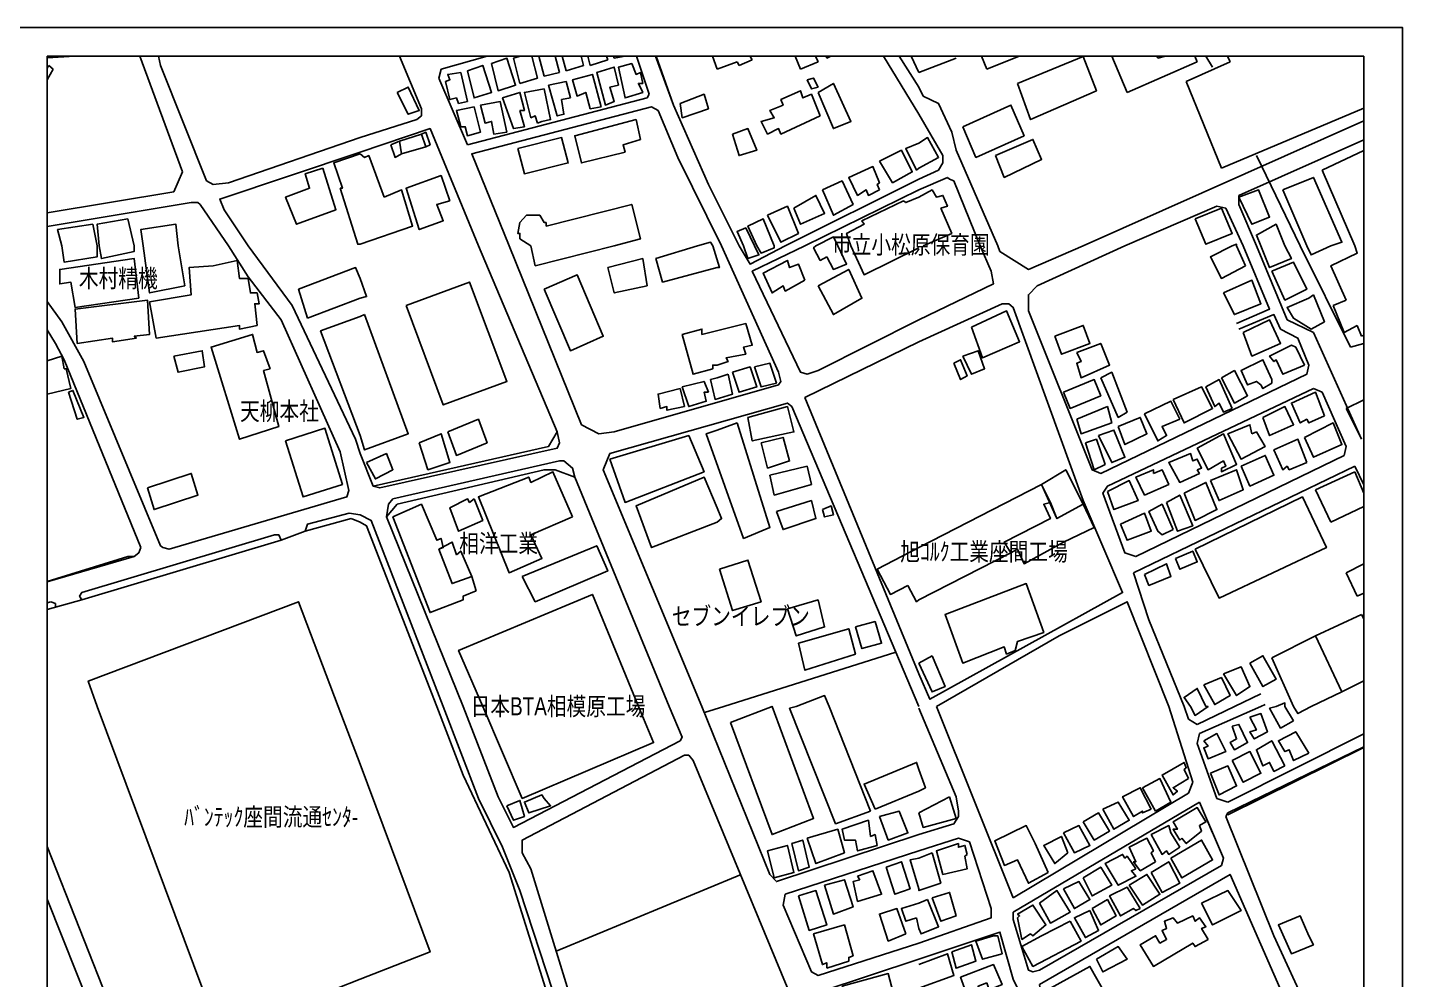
# Model space of a CAD drawing. Header units: millimetres. Extents: x 31 to 811, y 18 to 568.
# Drawn here: x 614.7 to 805, y 156.5 to 288.2 of the extents above; entities that cross this region are included whole.
import ezdxf

# ---------------------------------------------------------------- set-up
doc = ezdxf.new("R2010")
doc.units = ezdxf.units.MM
doc.header["$LTSCALE"] = 0.2
for name, color, linetype in [('G0-MOJI', 7, 'Continuous'), ('G0-YOBI', 7, 'Continuous'), ('MAP', 7, 'Continuous')]:
    doc.layers.add(name, color=color, linetype=linetype)
doc.styles.add('丸ゴチック', font='HGRSMP.TTF')

msp = doc.modelspace()

# ---------------------------------------------------------------- linework, layer by layer
at = {"layer": 'G0-YOBI', "color": 6, "linetype": 'Continuous'}
msp.add_lwpolyline([(419.2, 288.2), (804.96, 288.2), (804.96, 38.42), (419.2, 38.42)], close=True, dxfattribs=at)
at = {"layer": 'MAP', "linetype": 'Continuous'}
for p, q in [((621.28, 284.26), (617.44, 283.99)), ((617.44, 47.33), (617.44, 284.26)), ((617.44, 284.26), (799.59, 284.26)), ((636.17, 268.23), (630.27, 284.26)), ((632.84, 284.26), (633.13, 282.96)), ((669.21, 276.96), (666.19, 284.26)), ((678.31, 284.26), (671.94, 282.46)), ((681.96, 283.96), (682.92, 284.26)), ((682.86, 280.46), (681.96, 283.96)), ((684.49, 284.26), (685.29, 281.21)), ((686.2, 281.46), (685.47, 284.26)), ((687.72, 284.26), (688.32, 281.96)), ((689.23, 282.21), (688.69, 284.26)), ((691.32, 284.26), (691.66, 282.96)), ((692.56, 282.96), (692.25, 284.26)), ((694.99, 283.71), (692.56, 282.96)), ((694.85, 284.26), (694.99, 283.71)), ((695.9, 283.96), (695.81, 284.26)), ((697.12, 284.21), (695.9, 283.96)), ((697.11, 284.26), (697.12, 284.21)), ((700.75, 278.96), (698.98, 284.26)), ((701.6, 284.26), (704.08, 277.47)), ((701.7, 284.26), (704.08, 277.47)), ((710.16, 282.46), (709.48, 284.26)), ((712.89, 283.47), (710.16, 282.46)), ((713.18, 282.96), (712.89, 283.47)), ((715, 283.71), (713.18, 282.96)), ((714.81, 284.26), (714.7, 284.21)), ((714.7, 284.21), (715, 283.71)), ((721.68, 282.46), (720.95, 284.26)), ((724.1, 283.47), (721.68, 282.46)), ((723.75, 284.26), (724.1, 283.47)), ((725.31, 283.96), (725.2, 284.26)), ((725.88, 284.26), (725.31, 283.96)), ((738.05, 276.21), (733.17, 284.26)), ((735.33, 284.26), (738.05, 279.97)), ((738.05, 281.96), (737, 284.26)), ((743.2, 283.96), (738.05, 281.96)), ((747.45, 282.46), (746.69, 284.26)), ((751.94, 284.26), (747.45, 282.46)), ((766.86, 279.22), (764.74, 284.26)), ((776.55, 283.47), (766.86, 279.22)), ((770.96, 284.26), (771.09, 283.96)), ((771.09, 283.96), (772.17, 284.26)), ((775.04, 280.71), (781.11, 283.47)), ((776.23, 284.26), (776.55, 283.47)), ((777.74, 284.26), (778.68, 282.72)), ((781.11, 283.47), (780.76, 284.26)), ((799.59, 47.33), (799.59, 284.26)), ((617.44, 282.59), (617.67, 282.96)), ((618.28, 282.46), (617.44, 280.97)), ((617.67, 282.96), (618.28, 282.46)), ((633.13, 282.96), (639.5, 266.97)), ((671.94, 282.46), (671.64, 281.21)), ((688.32, 281.96), (686.2, 281.46)), ((691.66, 282.96), (689.23, 282.21)), ((671.64, 281.21), (675.58, 271.97)), ((685.29, 281.21), (682.86, 280.46)), ((779.9, 268.72), (775.04, 280.71)), ((675.58, 271.97), (700.45, 278.47)), ((700.45, 278.47), (700.75, 278.96)), ((668.61, 275.47), (669.21, 275.96)), ((669.21, 275.96), (669.21, 276.96)), ((704.08, 277.47), (708.94, 266.48)), ((741.38, 270.47), (738.05, 276.21)), ((799.59, 277.06), (779.9, 268.72)), ((660.73, 272.97), (668.61, 275.47)), ((760.78, 257.98), (799.59, 275.29)), ((642.53, 266.72), (660.73, 272.97)), ((799.59, 272.64), (782.32, 264.97)), ((741.38, 269.47), (741.38, 270.47)), ((784.74, 270.47), (790.81, 257.98)), ((793.84, 268.47), (799.59, 271.2)), ((740.78, 268.47), (741.38, 269.47)), ((798.38, 257.98), (793.84, 268.47)), ((636.17, 268.23), (634.96, 265.47)), ((639.5, 266.97), (640.42, 266.48)), ((640.42, 266.48), (642.53, 266.72)), ((708.94, 266.48), (713.18, 257.98)), ((719.55, 257.98), (738.05, 267.22)), ((738.05, 265.72), (741.99, 267.47)), ((742.3, 267.22), (741.99, 267.47)), ((741.99, 267.47), (741.99, 267.47)), ((742.9, 266.97), (742.3, 267.22)), ((746.53, 257.98), (742.9, 266.97)), ((742.9, 266.97), (746.53, 257.98)), ((617.44, 262.58), (634.96, 265.47)), ((738.05, 265.72), (722.28, 257.98)), ((738.05, 265.47), (738.05, 265.47)), ((782.32, 263.72), (782.32, 264.97)), ((791.72, 257.98), (788.38, 265.72)), ((637.38, 263.98), (617.44, 260.69)), ((638.29, 263.98), (637.38, 263.98)), ((638.59, 263.72), (638.29, 263.98)), ((642.53, 257.98), (638.59, 263.72)), ((784.74, 257.98), (782.32, 263.72)), ((645.26, 253.72), (642.53, 257.98)), ((782.01, 257.98), (783.23, 255.23)), ((788.99, 247.74), (784.74, 257.98)), ((790.81, 257.98), (797.78, 243.98)), ((649.81, 247.74), (645.26, 253.72)), ((617.44, 250.31), (619.49, 247.48)), ((660.73, 250.73), (653.44, 247.98)), ((795.36, 249.73), (797.17, 250.48)), ((796.88, 245.99), (795.36, 249.73)), ((619.49, 247.48), (622.53, 241.98)), ((658, 229.49), (649.81, 247.74)), ((660.73, 248.23), (661.33, 248.49)), ((792.63, 245.99), (788.99, 247.74)), ((618.59, 244.48), (617.44, 246.36)), ((799.3, 231.24), (792.63, 245.99)), ((798.69, 246.98), (796.88, 245.99)), ((799.3, 245.48), (798.69, 246.98)), ((799.59, 245.61), (799.3, 245.48)), ((619.8, 242.24), (618.59, 244.48)), ((797.78, 243.98), (799.6, 244.48)), ((630.4, 216.24), (619.8, 242.24)), ((622.53, 241.98), (633.13, 216.5)), ((797.17, 235.49), (799.59, 236.68)), ((799.3, 231.24), (797.17, 235.49)), ((767.76, 212.75), (798.38, 227.49)), ((792.93, 224.24), (798.38, 226.74)), ((798.38, 227.49), (799.59, 224.9)), ((798.38, 226.74), (799.59, 223.76)), ((795.05, 219.74), (792.93, 224.24)), ((799.59, 221.94), (795.05, 219.74)), ((653.15, 218.5), (659.52, 220.25)), ((660.73, 219.74), (659.52, 220.25)), ((622.22, 209), (649.81, 217.25)), ((649.81, 217.25), (653.15, 218.5)), ((629.5, 215), (617.44, 211.49)), ((617.44, 211.54), (628.59, 215)), ((628.59, 215), (629.5, 215)), ((629.5, 215), (630.11, 215.5)), ((630.11, 215.5), (630.4, 216.24)), ((633.13, 216.5), (633.44, 216.24)), ((797.17, 212.75), (799.59, 213.98)), ((769.88, 206.25), (767.76, 212.75)), ((798.69, 209.5), (797.17, 212.75)), ((799.59, 209.91), (798.69, 209.5)), ((617.44, 207.67), (622.22, 209)), ((617.44, 208.59), (617.97, 208.75)), ((617.97, 208.75), (618.59, 208.5)), ((618.59, 208.5), (618.59, 208)), ((774.74, 194.26), (769.88, 206.25)), ((792.93, 204.01), (799.3, 207)), ((799.3, 207), (799.59, 206.39)), ((711.06, 194.26), (734.87, 201.77)), ((789.9, 194.26), (786.86, 201)), ((785.36, 196.01), (781.71, 194.26)), ((799.59, 197.8), (796.57, 196.26)), ((657.69, 194.26), (660.73, 186.26)), ((708.37, 193.43), (711.06, 194.26)), ((725.62, 194.26), (731.37, 179.77)), ((775.95, 183.76), (772.61, 194.26)), ((774.74, 194.26), (775.37, 192.5)), ((781.71, 194.26), (776.55, 191.76)), ((785.36, 194.26), (776.86, 190.51)), ((785.96, 194.51), (785.36, 194.26)), ((788.69, 194.26), (789.9, 192.26)), ((776.55, 191.76), (775.34, 192.51)), ((776.86, 190.51), (776.57, 189.11)), ((780.8, 181.02), (799.59, 190.45)), ((776.57, 189.11), (779.28, 181.52)), ((780.8, 179.52), (799.59, 188.66)), ((799.59, 188.56), (780.8, 179.27)), ((775.34, 182.27), (775.95, 183.76)), ((738.05, 182.52), (731.99, 180.02)), ((751.09, 167.77), (775.34, 182.27)), ((778.68, 176.76), (776.86, 181.02)), ((779.28, 181.52), (780.8, 181.02)), ((780.5, 179.02), (780.8, 179.52)), ((787.17, 162.53), (780.5, 179.02)), ((617.44, 174.89), (631.92, 138.28)), ((738.05, 173.28), (739.87, 174.02)), ((687.86, 160.37), (713.47, 171)), ((627.07, 143.53), (617.44, 167.57)), ((738.05, 167.03), (739.26, 167.52)), ((738.05, 163.53), (737.74, 165.02)), ((793.84, 148.03), (787.17, 162.53))]:
    msp.add_line(p, q, dxfattribs=at)
at = {"layer": 'MAP'}
for p, q in [((738.05, 267.22), (740.78, 268.47)), ((738.05, 200.26), (739.87, 201.26)), ((740.47, 194.26), (751.09, 167.77)), ((738.05, 179.52), (742.3, 181.77))]:
    msp.add_line(p, q, dxfattribs=at)
at = {"layer": 'MAP', "linetype": 'Continuous'}
for points in [[(678.92, 283.21), (681.04, 283.96), (682.25, 280.22), (679.83, 279.46), (678.92, 283.21)], [(751.7, 280.46), (760.78, 284.21), (762.61, 279.46), (753.51, 275.47), (751.7, 280.46)], [(675.58, 277.96), (674.37, 277.71), (674.07, 278.47), (673.16, 278.22), (672.56, 280.71), (673.16, 280.97), (672.86, 281.72), (674.67, 281.96), (675.58, 277.96)], [(675.58, 282.21), (677.71, 282.96), (678.92, 279.22), (676.5, 278.47), (675.58, 282.21)], [(692.56, 276.96), (691.96, 279.22), (690.75, 278.71), (690.14, 280.97), (692.87, 281.72), (694.08, 277.22), (692.56, 276.96)], [(696.5, 280.22), (695.29, 279.97), (695.9, 277.96), (694.69, 277.47), (693.48, 281.96), (695.9, 282.72), (696.5, 280.22)], [(699.85, 280.46), (699.24, 280.46), (699.85, 279.22), (697.41, 278.47), (696.5, 282.72), (698.33, 283.21), (698.93, 281.72), (699.54, 281.96), (699.85, 280.46)], [(665.88, 279.22), (667.4, 279.97), (668.92, 276.72), (667.4, 276.21), (665.88, 279.22)], [(685.29, 274.97), (684.98, 275.96), (684.38, 275.72), (683.47, 279.22), (686.2, 279.71), (687.1, 275.47), (685.89, 275.21), (685.29, 274.97)], [(689.83, 278.47), (688.62, 278.22), (688.93, 276.21), (688.02, 275.96), (686.81, 280.22), (689.23, 280.71), (689.83, 278.47)], [(722.58, 280.97), (723.49, 281.21), (724.1, 279.97), (723.19, 279.71), (722.58, 280.97)], [(724.1, 279.22), (726.22, 280.46), (728.64, 275.21), (726.22, 274.22), (724.1, 279.22)], [(681.04, 273.72), (679.23, 273.46), (678.92, 275.21), (678.02, 274.97), (677.4, 277.47), (680.13, 277.96), (681.04, 273.72)], [(682.86, 276.72), (683.47, 274.46), (681.96, 274.22), (680.44, 278.47), (682.86, 279.22), (683.47, 276.72), (682.86, 276.72)], [(705, 277.71), (708.33, 278.96), (708.94, 276.96), (705.3, 275.72), (705, 277.71)], [(724.41, 275.96), (718.95, 273.46), (718.64, 274.22), (717.12, 273.46), (716.22, 275.21), (718.04, 275.72), (717.43, 276.72), (719.25, 277.47), (718.95, 278.22), (721.68, 279.46), (721.97, 278.47), (723.19, 278.96), (724.41, 275.96)], [(677.4, 273.72), (675.58, 273.22), (675.29, 274.46), (674.67, 274.46), (674.07, 276.72), (676.5, 277.22), (677.4, 273.72)], [(744.11, 274.46), (750.78, 277.47), (752.6, 273.22), (745.93, 270.22), (744.11, 274.46)], [(699.54, 272.71), (697.12, 271.97), (697.41, 270.97), (691.35, 269.47), (690.44, 273.22), (698.93, 275.47), (699.54, 272.71)], [(712.27, 273.46), (714.39, 274.22), (715.61, 271.22), (713.18, 270.47), (712.27, 273.46)], [(664.98, 271.97), (666.19, 272.47), (666.48, 270.72), (665.58, 270.22), (664.98, 271.97)], [(666.19, 272.47), (669.21, 273.46), (669.83, 271.71), (666.48, 270.72), (666.19, 272.47)], [(669.21, 273.46), (669.83, 273.72), (670.43, 271.97), (669.83, 271.71), (669.21, 273.46)], [(682.56, 271.47), (688.62, 272.97), (689.54, 269.47), (683.47, 267.97), (682.56, 271.47)], [(748.66, 270.47), (753.82, 272.71), (755.03, 269.96), (749.87, 267.47), (748.66, 270.47)], [(732.59, 269.72), (735.62, 271.22), (737.14, 268.23), (734.41, 266.72), (732.59, 269.72)], [(655.57, 268.72), (657.4, 262.98), (651.94, 260.97), (650.42, 264.73), (653.75, 265.97), (653.15, 267.97), (655.57, 268.72)], [(732.59, 265.72), (731.07, 264.97), (730.77, 265.72), (729.56, 264.97), (728.35, 267.47), (731.68, 268.97), (732.59, 266.72), (732.29, 266.48), (732.59, 265.72)], [(673.16, 264.22), (671.34, 263.72), (672.25, 261.47), (668.92, 260.23), (667.1, 265.97), (671.94, 267.72), (673.16, 264.22)], [(724.7, 265.72), (727.43, 266.97), (728.95, 263.72), (726.22, 262.23), (724.7, 265.72)], [(720.76, 263.22), (723.8, 264.97), (725.01, 262.47), (721.68, 260.97), (720.76, 263.22)], [(782.32, 264.73), (785.05, 265.72), (786.57, 261.98), (784.13, 260.97), (782.32, 264.73)], [(717.12, 262.23), (719.85, 263.47), (721.37, 259.72), (718.95, 258.48), (717.12, 262.23)], [(776.26, 261.72), (779.9, 263.22), (781.4, 259.72), (777.77, 258.22), (776.26, 261.72)], [(630.11, 250.73), (621.31, 249.48), (620.7, 252.97), (619.19, 252.73), (619.19, 254.72), (629.5, 256.23), (630.11, 250.73)], [(646.48, 246.98), (644.05, 246.48), (644.05, 246.98), (632.53, 245.23), (631.61, 250.23), (637.38, 251.22), (637.07, 254.98), (640.42, 255.23), (643.75, 255.98), (644.05, 253.48), (645.26, 253.48), (645.57, 251.48), (646.48, 251.48), (646.78, 249.98), (646.17, 249.98), (646.48, 246.98)], [(694.99, 254.98), (699.85, 256.23), (700.45, 252.48), (695.9, 251.48), (694.99, 254.98)], [(722.28, 253.23), (719.55, 251.73), (719.25, 252.48), (717.73, 251.48), (716.52, 254.23), (719.85, 255.98), (720.16, 254.98), (721.37, 255.47), (722.28, 253.23)], [(786.86, 254.48), (789.9, 255.73), (791.72, 251.98), (788.69, 250.48), (786.86, 254.48)], [(686.2, 251.98), (690.75, 253.98), (694.39, 245.48), (689.83, 243.48), (686.2, 251.98)], [(724.1, 252.48), (728.35, 254.72), (730.16, 250.73), (726.22, 248.49), (724.1, 252.48)], [(780.19, 251.48), (784.13, 253.23), (785.36, 249.98), (781.71, 248.49), (780.19, 251.48)], [(667.1, 249.73), (675.89, 252.97), (681.04, 239.23), (672.25, 235.99), (667.1, 249.73)], [(792.63, 251.22), (794.15, 247.48), (792.32, 246.48), (789.9, 247.98), (788.99, 249.48), (792.02, 250.73), (792.63, 251.22)], [(629.8, 245.23), (626.46, 244.73), (626.46, 245.23), (621.61, 244.48), (621.31, 249.23), (631.32, 250.48), (631.61, 245.73), (629.5, 245.48), (629.8, 245.23)], [(745.32, 246.74), (750.18, 248.98), (751.99, 244.73), (746.84, 242.49), (745.32, 246.74)], [(782.92, 245.99), (786.57, 247.74), (788.08, 244.48), (784.13, 242.73), (782.92, 245.99)], [(648.3, 240.98), (647.38, 240.74), (649.51, 232.99), (644.05, 231.24), (640.11, 243.98), (645.87, 245.73), (646.48, 243.24), (647.38, 243.48), (648.3, 240.98)], [(710.16, 241.49), (709.54, 241.49), (709.54, 240.98), (706.81, 240.23), (705.3, 245.73), (708.03, 246.48), (708.03, 245.73), (714.1, 247.23), (715, 244.24), (713.79, 243.98), (714.1, 242.98), (711.37, 242.49), (711.66, 241.98), (710.16, 241.49)], [(756.84, 245.48), (760.78, 246.98), (761.7, 244.48), (757.76, 242.98), (756.84, 245.48)], [(759.88, 243.24), (763.22, 244.48), (764.43, 241.49), (760.49, 239.74), (759.88, 241.74), (760.49, 241.98), (759.88, 243.24)], [(791.42, 241.49), (788.38, 240.23), (787.47, 242.24), (787.17, 241.98), (786.57, 242.73), (789.59, 244.24), (790.2, 243.98), (791.42, 241.49)], [(634.96, 242.73), (638.9, 243.48), (639.2, 241.23), (635.56, 240.49), (634.96, 242.73)], [(715.31, 241.23), (717.43, 241.74), (718.34, 238.99), (716.22, 238.48), (715.31, 241.23)], [(742.9, 241.74), (743.81, 242.24), (744.72, 239.99), (743.81, 239.48), (742.9, 241.74)], [(744.11, 242.73), (746.24, 243.48), (747.14, 240.98), (745.32, 240.23), (744.11, 242.73)], [(785.36, 238.74), (784.74, 239.23), (783.53, 238.74), (782.63, 240.74), (785.65, 242.24), (786.86, 239.48), (786.86, 238.99), (785.65, 238.24), (785.36, 238.74)], [(711.66, 240.23), (712.27, 237.48), (709.85, 236.73), (709.24, 239.48), (710.16, 239.74), (711.66, 240.23)], [(712.27, 240.49), (714.7, 241.23), (715.61, 238.48), (713.18, 237.73), (712.27, 240.49)], [(763.22, 239.74), (764.73, 240.49), (766.86, 234.98), (765.64, 234.24), (763.22, 239.74)], [(779.9, 239.74), (781.71, 240.74), (783.53, 237.24), (781.71, 236.24), (779.9, 239.74)], [(620.4, 237.73), (621.01, 237.99), (622.53, 234.24), (621.61, 233.99), (620.4, 237.73)], [(705.6, 235.74), (703.18, 235.24), (703.18, 235.74), (702.27, 235.49), (701.97, 237.48), (705, 238.24), (705.6, 235.74)], [(708.94, 237.73), (708.33, 237.73), (708.64, 236.49), (706.21, 235.74), (705.3, 238.48), (708.33, 239.23), (708.94, 237.73)], [(758.06, 237.73), (762.3, 239.48), (763.22, 237.24), (758.97, 235.49), (758.06, 237.73)], [(792.63, 238.24), (764.13, 224.74), (763.51, 223.75), (766.55, 215.5), (768.07, 215), (796.88, 228.99), (797.17, 230.24), (793.84, 237.73), (792.63, 238.24)], [(773.22, 236.73), (777.16, 238.48), (778.68, 235.49), (774.74, 233.49), (773.22, 236.73)], [(781.4, 235.49), (780.19, 234.98), (779.59, 236.24), (778.98, 235.74), (777.77, 238.48), (779.59, 239.48), (781.4, 235.49)], [(774.13, 233.99), (771.7, 232.99), (772.32, 231.74), (771.09, 230.99), (769.28, 234.74), (772.92, 236.49), (774.13, 233.99)], [(794.15, 234.49), (792.02, 233.49), (791.72, 233.99), (790.81, 233.49), (789.59, 236.24), (792.93, 237.73), (794.15, 234.49)], [(672.86, 232.24), (677.1, 233.99), (678.31, 230.74), (674.07, 228.99), (672.86, 232.24)], [(714.39, 234.24), (719.85, 235.74), (720.76, 232.24), (715, 230.99), (714.39, 234.24)], [(759.88, 233.99), (764.13, 235.74), (764.73, 233.49), (760.49, 231.99), (759.88, 233.99)], [(765.64, 232.99), (768.67, 234.24), (769.59, 231.99), (766.55, 230.49), (765.64, 232.99)], [(785.65, 234.24), (788.69, 235.74), (789.9, 233.23), (786.57, 231.74), (785.65, 234.24)], [(650.42, 230.99), (655.88, 232.74), (658.3, 224.99), (652.84, 223.24), (650.42, 230.99)], [(712.89, 233.49), (717.43, 219), (713.79, 217.5), (708.64, 231.99), (710.16, 232.49), (712.89, 233.49)], [(762.91, 231.74), (765.03, 232.49), (766.55, 228.74), (764.73, 228), (762.91, 231.74)], [(784.13, 231.99), (784.74, 232.24), (785.96, 230.24), (782.63, 228.49), (780.8, 231.99), (783.84, 233.23), (784.13, 231.99)], [(791.42, 231.48), (795.36, 233.49), (796.57, 230.49), (792.63, 228.74), (791.42, 231.48)], [(668.92, 230.74), (671.94, 231.99), (673.16, 228), (670.13, 227), (668.92, 230.74)], [(695.29, 228.49), (706.21, 231.74), (708.33, 226.74), (697.41, 222.49), (695.29, 228.49)], [(716.22, 230.74), (719.25, 231.48), (720.16, 228.24), (717.12, 227.24), (716.22, 230.74)], [(761.09, 230.74), (762.61, 231.24), (763.82, 227.74), (762.3, 227), (761.09, 230.74)], [(779.9, 227.24), (780.5, 227.49), (780.19, 228.24), (778.07, 227), (776.55, 229.99), (780.19, 231.99), (782.01, 227.74), (779.9, 226.74), (779.9, 227.24)], [(791.72, 228), (789.29, 227), (788.99, 227.49), (788.38, 227), (787.17, 229.75), (790.5, 231.24), (791.72, 228)], [(661.64, 228), (664.37, 229.24), (665.27, 227), (662.85, 225.74), (661.64, 228)], [(776.55, 227), (776.86, 226.49), (774.13, 225.25), (772.61, 228), (775.65, 229.24), (775.95, 228.24), (776.55, 228.49), (777.16, 227.24), (776.55, 227)], [(782.63, 227.49), (785.96, 228.99), (787.17, 226.25), (783.84, 224.74), (782.63, 227.49)], [(631.32, 224.5), (637.38, 226.49), (638.29, 223.5), (632.23, 221.49), (631.32, 224.5)], [(690.14, 220.49), (684.38, 217.99), (685.89, 214.75), (681.35, 212.75), (677.1, 223.24), (684.08, 225.99), (684.38, 225.25), (687.41, 226.74), (690.14, 220.49)], [(717.43, 226.25), (722.58, 227.49), (723.19, 224.99), (718.04, 223.5), (717.43, 226.25)], [(755.03, 224.99), (758.36, 227), (760.78, 222.24), (757.15, 220.25), (755.03, 224.99)], [(770.49, 226.49), (771.7, 227), (772.61, 224.99), (769.28, 223.5), (768.07, 225.99), (770.49, 227), (770.49, 226.49)], [(778.38, 225.5), (782.01, 227), (782.92, 224.24), (779.59, 222.75), (778.38, 225.5)], [(710.16, 221.75), (710.76, 220.25), (710.16, 219.74), (701.06, 216.24), (698.93, 222), (708.33, 225.99), (710.16, 221.75)], [(764.13, 223.99), (767.16, 225.5), (768.37, 222.75), (765.03, 221.49), (764.13, 223.99)], [(774.74, 223.75), (777.77, 225.25), (779.28, 221.49), (776.26, 220), (774.74, 223.75)], [(676.5, 222.99), (677.71, 220), (674.37, 218.5), (673.16, 221.75), (675.58, 222.99), (675.89, 222.49), (676.5, 222.99)], [(718.34, 221.24), (723.19, 222.75), (723.8, 220.25), (719.25, 218.74), (718.34, 221.24)], [(772.32, 222.49), (774.13, 223.5), (775.95, 219.25), (773.82, 218.5), (772.32, 222.49)], [(776.26, 216), (791.11, 223.24), (794.44, 216.24), (779.59, 209.25), (776.26, 216)], [(676.79, 210.25), (674.98, 209.5), (674.98, 209), (670.43, 207.25), (665.27, 220.49), (669.21, 222.24), (671.34, 217.25), (671.94, 217.5), (672.25, 216.24), (671.64, 216), (673.46, 211.25), (676.19, 212.25), (676.79, 210.25)], [(724.7, 221.49), (725.91, 222), (726.22, 220.75), (725.01, 220.49), (724.7, 221.49)], [(758.06, 216.99), (752.6, 214), (751.7, 216), (750.78, 215.5), (749.87, 216.99), (756.24, 220.25), (755.33, 222.24), (756.24, 222.49), (757.15, 220.25), (760.78, 222.24), (762.3, 219), (758.06, 216.99)], [(765.94, 219.5), (769.28, 221), (770.19, 218.5), (766.86, 217.25), (765.94, 219.5)], [(773.22, 218.74), (771.7, 217.99), (771.09, 218.5), (769.88, 221.24), (771.7, 222.24), (773.22, 218.74)], [(674.07, 215.24), (674.67, 215.75), (676.19, 212.25), (673.46, 211.25), (671.64, 216), (673.46, 216.99), (674.07, 215.24)], [(683.17, 212.25), (693.48, 216.5), (694.99, 213), (684.98, 208.75), (683.17, 212.25)], [(773.53, 214.75), (775.95, 215.75), (776.55, 214.25), (774.13, 213.25), (773.53, 214.75)], [(710.45, 213.25), (714.39, 214.5), (716.22, 208.75), (712.27, 207.51), (710.45, 213.25)], [(769.28, 212.5), (772.32, 214), (772.92, 212.25), (769.88, 211), (769.28, 212.5)], [(751.39, 202.01), (750.18, 201.51), (749.87, 202.5), (744.11, 200.26), (741.68, 207), (752.91, 211.25), (755.33, 204.5), (751.7, 203.26), (751.39, 202.01)], [(719.85, 207.75), (724.1, 209), (725.01, 205.25), (721.07, 204.01), (719.85, 207.75)], [(729.26, 205.25), (731.99, 206), (732.89, 203.01), (730.16, 202.26), (729.26, 205.25)], [(721.37, 203.01), (728.35, 205), (729.26, 201.51), (722.28, 199.26), (721.37, 203.01)], [(780.19, 198.76), (782.63, 199.76), (783.84, 197.01), (782.01, 195.76), (780.19, 198.76)], [(783.84, 200.26), (785.65, 201.26), (787.47, 198.01), (785.65, 197.01), (783.84, 200.26)], [(777.47, 197.26), (779.9, 198.25), (781.11, 195.76), (778.98, 194.51), (777.47, 197.26)], [(711.97, 192.02), (717.73, 194.26), (723.49, 178.77), (717.73, 176.52), (711.97, 192.02)], [(783.84, 192.76), (785.36, 193.26), (786.26, 190.76), (784.44, 189.76), (783.84, 190.76), (784.74, 191.01), (783.84, 192.76)], [(777.47, 189.52), (779.28, 190.51), (780.5, 188.01), (778.07, 187.02), (777.47, 188.52), (778.07, 188.76), (777.47, 189.52)], [(781.4, 191.51), (782.32, 191.76), (783.53, 189.26), (781.71, 188.26), (781.11, 189.26), (782.01, 189.76), (781.4, 191.51)], [(792.02, 187.77), (789.9, 186.77), (789.29, 188.26), (788.69, 188.01), (787.78, 189.52), (790.2, 190.76), (792.02, 187.77)], [(788.69, 186.02), (787.17, 185.27), (786.57, 186.51), (785.65, 186.02), (784.74, 188.26), (786.86, 189.52), (788.69, 186.02)], [(710.16, 138.28), (703.79, 134.54), (700.14, 132.54), (699.24, 132.54), (696.5, 137.54), (691.04, 150.04), (684.38, 171.77), (683.17, 174.02), (683.17, 175.77), (705.6, 187.51), (706.21, 187.51), (706.81, 186.77), (723.19, 147.29), (722.89, 146.03), (710.16, 138.28)], [(775.34, 184.27), (773.22, 183.01), (773.82, 182.52), (773.22, 182.01), (771.7, 184.76), (774.74, 186.51), (775.04, 185.77), (774.74, 185.51), (775.34, 184.27)], [(781.4, 186.77), (783.84, 188.01), (785.36, 185.02), (782.92, 183.76), (781.4, 186.77)], [(778.38, 185.02), (780.8, 186.02), (782.01, 183.27), (779.59, 182.01), (778.38, 185.02)], [(770.19, 180.02), (768.97, 179.52), (768.97, 179.77), (767.76, 179.02), (766.24, 181.77), (768.67, 183.01), (770.19, 180.02)], [(768.97, 183.01), (771.4, 184.27), (772.92, 181.02), (770.8, 179.77), (768.97, 183.01)], [(681.04, 180.52), (682.86, 181.26), (683.47, 179.02), (681.96, 178.51), (681.04, 180.52)], [(686.2, 181.52), (687.1, 180.52), (684.08, 179.52), (683.47, 181.02), (685.89, 182.01), (686.2, 181.52)], [(776.86, 181.02), (751.09, 165.77), (751.09, 164.78), (753.21, 157.78), (753.82, 157.53), (754.72, 157.78), (779.9, 172.27), (780.19, 173.28), (776.86, 181.02)], [(763.51, 180.02), (765.64, 181.02), (767.16, 178.51), (765.03, 177.27), (763.51, 180.02)], [(732.59, 179.02), (735.32, 179.77), (736.53, 176.76), (733.8, 175.77), (732.59, 179.02)], [(760.78, 178.27), (762.91, 179.52), (764.43, 177.02), (762.3, 175.77), (760.78, 178.27)], [(774.43, 176.02), (774.13, 175.77), (773.22, 177.27), (773.82, 177.27), (773.22, 178.27), (776.55, 180.26), (777.77, 178.27), (776.86, 177.77), (777.16, 177.02), (775.04, 175.27), (774.43, 176.02)], [(722.58, 176.02), (726.83, 177.27), (727.74, 174.02), (723.8, 172.52), (722.58, 176.02)], [(732.29, 175.03), (729.56, 174.27), (729.26, 175.77), (727.74, 175.77), (727.43, 177.27), (731.07, 178.51), (731.37, 176.27), (731.99, 176.52), (732.29, 175.03)], [(755.94, 171.27), (753.21, 169.78), (751.7, 173.02), (749.88, 172.27), (748.54, 175.66), (752.91, 177.77), (754.12, 175.27), (755.94, 171.27)], [(758.06, 176.76), (760.18, 177.77), (761.7, 175.03), (759.57, 174.02), (758.06, 176.76)], [(774.13, 174.77), (772.61, 173.77), (772.32, 174.27), (771.7, 173.77), (770.19, 176.52), (772.61, 177.77), (772.92, 176.76), (774.13, 174.77)], [(717.12, 174.27), (719.85, 175.03), (720.76, 171.27), (718.04, 170.53), (717.12, 174.27)], [(720.46, 175.27), (721.97, 175.77), (722.89, 172.02), (721.37, 171.53), (720.46, 175.27)], [(744.72, 173.77), (744.41, 173.52), (744.72, 171.77), (741.38, 171.02), (740.47, 174.27), (743.51, 175.27), (743.51, 174.77), (744.41, 175.03), (744.72, 173.77)], [(758.67, 174.02), (756.84, 172.52), (755.33, 175.03), (757.76, 176.27), (758.67, 174.02)], [(770.8, 172.77), (768.67, 171.53), (767.76, 172.77), (768.07, 172.77), (767.16, 174.77), (769.59, 176.02), (770.49, 174.27), (770.19, 174.02), (770.8, 172.77)], [(772.92, 173.28), (777.16, 175.77), (778.68, 173.02), (774.43, 170.53), (772.92, 173.28)], [(768.07, 171.77), (767.46, 171.53), (768.07, 170.77), (765.64, 169.52), (763.82, 172.52), (766.24, 173.77), (766.55, 173.28), (766.86, 173.52), (768.07, 171.77)], [(729.56, 170.77), (731.68, 171.53), (732.89, 168.27), (729.56, 167.28), (728.95, 170.02), (729.86, 170.27), (729.56, 170.77)], [(733.5, 172.02), (735.62, 172.77), (736.83, 169.03), (734.72, 168.27), (733.5, 172.02)], [(760.78, 170.53), (763.22, 172.02), (764.73, 169.52), (762.01, 168.03), (760.78, 170.53)], [(770.19, 171.27), (772.61, 172.77), (774.13, 169.78), (771.7, 168.52), (770.19, 171.27)], [(725.01, 169.52), (727.74, 170.27), (728.95, 166.52), (726.22, 165.53), (725.01, 169.52)], [(758.06, 169.03), (760.18, 170.02), (761.7, 167.52), (759.57, 166.28), (758.06, 169.03)], [(767.16, 169.52), (769.59, 171.02), (771.4, 168.27), (768.97, 166.77), (767.16, 169.52)], [(721.37, 168.03), (723.8, 168.78), (725.31, 164.02), (722.89, 163.27), (721.37, 168.03)], [(739.87, 167.77), (742.3, 168.52), (743.2, 165.28), (741.08, 164.53), (739.87, 167.77)], [(754.72, 167.03), (757.15, 168.78), (758.97, 165.77), (756.24, 164.28), (754.72, 167.03)], [(762.01, 166.28), (764.13, 167.52), (765.34, 165.28), (763.22, 164.02), (762.01, 166.28)], [(768.67, 166.28), (768.07, 166.02), (767.76, 166.28), (765.94, 165.28), (764.43, 168.03), (766.86, 169.27), (768.67, 166.28)], [(777.16, 167.03), (780.8, 168.78), (782.63, 166.02), (778.68, 164.02), (777.16, 167.03)], [(736.22, 162.78), (733.8, 161.78), (732.59, 165.53), (735.01, 166.28), (736.22, 162.78)], [(753.51, 162.78), (752.3, 162.03), (751.7, 165.02), (751.99, 165.28), (751.7, 165.53), (753.82, 166.77), (755.63, 164.02), (753.82, 162.53), (753.51, 162.78)], [(761.7, 166.02), (762.91, 163.27), (761.09, 162.27), (759.57, 165.02), (761.7, 166.02)], [(725.31, 158.03), (725.31, 158.78), (724.7, 158.53), (723.49, 162.78), (727.74, 164.02), (728.95, 159.77), (728.35, 159.53), (728.35, 159.03), (725.31, 158.03)], [(758.97, 164.53), (760.49, 161.78), (753.82, 158.28), (752.3, 161.03), (755.03, 162.53), (758.97, 164.53)], [(778.07, 162.03), (776.26, 161.03), (775.95, 161.52), (770.49, 158.28), (768.67, 161.28), (770.8, 162.53), (771.4, 161.52), (772.32, 162.03), (771.7, 163.27), (772.32, 163.53), (772.01, 164.53), (773.22, 165.02), (773.82, 164.28), (775.95, 165.28), (776.26, 164.53), (776.86, 165.02), (777.77, 163.78), (777.16, 163.53), (778.07, 162.03)], [(792.02, 162.53), (792.63, 161.28), (789.59, 160.03), (787.78, 164.02), (790.81, 165.28), (792.02, 162.53)], [(748.36, 162.53), (748.97, 162.53), (749.57, 160.03), (746.84, 159.28), (745.93, 161.78), (748.36, 162.53)], [(742.6, 160.28), (745.32, 161.28), (745.93, 159.03), (743.2, 158.03), (742.6, 160.28)], [(762.61, 159.28), (765.64, 161.03), (766.86, 159.28), (763.51, 157.53), (762.61, 159.28)], [(747.45, 156.03), (746.24, 155.53), (746.53, 154.78), (744.72, 154.28), (743.81, 156.78), (748.36, 158.53), (749.57, 155.78), (747.76, 155.03), (747.45, 156.03)], [(756.24, 155.29), (761.7, 158.28), (763.82, 154.53), (758.36, 151.53), (756.24, 155.29)], [(727.43, 155.53), (733.8, 157.28), (734.72, 153.78), (728.64, 151.79), (727.43, 155.53)]]:
    msp.add_lwpolyline(points, close=True, dxfattribs=at)
for points in [[(738.05, 279.97), (738.66, 278.71), (740.78, 277.71), (742.6, 273.72), (743.2, 271.22), (748.97, 257.98)], [(681.35, 257.98), (676.19, 270.72), (701.06, 277.22), (701.97, 276.72), (704.7, 270.22), (710.76, 257.98)], [(677.1, 257.98), (670.43, 274.22), (660.73, 270.97)], [(738.05, 268.72), (737.74, 268.47), (736.22, 271.47), (738.05, 272.22)], [(738.05, 272.22), (739.26, 272.97), (740.78, 270.22), (738.05, 268.72)], [(645.26, 257.98), (641.92, 262.98), (641.32, 264.47), (660.73, 270.97)], [(658, 265.97), (658.3, 265.97), (657.09, 269.47), (660.73, 270.72)], [(660.73, 270.72), (661.33, 270.22), (661.94, 270.47), (664.06, 264.73)], [(788.38, 265.72), (792.63, 267.47), (796.57, 258.48), (795.05, 257.98)], [(660.73, 258.22), (660.42, 258.22), (658, 265.97)], [(664.06, 264.73), (666.48, 265.72), (668, 260.72), (660.73, 258.22)], [(735.93, 264.22), (736.22, 263.98), (738.05, 264.73)], [(738.05, 264.73), (739.87, 265.72), (740.47, 264.73), (741.38, 264.97), (741.99, 263.47), (741.08, 263.22)], [(686.5, 261.23), (686.5, 260.72), (698.33, 263.72), (699.54, 258.97), (695.9, 257.98)], [(728.64, 257.98), (728.04, 259.72), (730.47, 260.97), (730.16, 261.47), (735.93, 264.22)], [(741.08, 263.22), (742.6, 259.72), (738.66, 257.98)], [(782.92, 257.98), (780.5, 263.22), (779.28, 263.47), (766.55, 257.98)], [(619.49, 257.98), (618.88, 260.23), (623.74, 260.97), (624.34, 257.98)], [(624.65, 257.98), (624.34, 260.97), (628.59, 261.72), (629.5, 257.98)], [(630.71, 257.98), (630.4, 260.23), (635.26, 260.97), (635.56, 257.98)], [(684.38, 257.98), (682.86, 258.97), (682.86, 259.72), (682.56, 259.72), (682.86, 261.23), (683.77, 262.23), (685.59, 262.23), (686.2, 261.23), (686.5, 261.23)], [(715.61, 257.98), (714.39, 260.72), (716.52, 261.72), (718.04, 257.98)], [(785.36, 257.98), (784.74, 259.48), (787.47, 260.97), (788.69, 257.98)], [(713.79, 257.98), (712.89, 259.97), (714.1, 260.48), (715.31, 257.98)], [(723.8, 257.98), (726.22, 259.22), (726.83, 257.98)], [(624.34, 257.98), (624.34, 256.47), (619.8, 255.73), (619.49, 257.98)], [(629.5, 257.98), (629.5, 257.22), (624.95, 256.23), (624.65, 257.98)], [(635.56, 257.98), (636.47, 252.48), (631.61, 251.48), (630.71, 257.98)], [(645.26, 257.98), (651.33, 249.73), (660.12, 231.24), (660.73, 229.24)], [(660.73, 229.24), (662.54, 224.74), (686.81, 230.24), (688.02, 232.24), (677.1, 257.98)], [(681.35, 257.98), (691.35, 233.23), (693.77, 231.99), (695.9, 232.24), (718.64, 238.74), (718.95, 239.23), (718.64, 240.49), (710.76, 257.98)], [(695.9, 257.98), (684.98, 255.23), (684.38, 257.98)], [(710.16, 254.98), (702.58, 252.97), (701.66, 256.23), (707.43, 257.98)], [(707.43, 257.98), (709.24, 258.48), (709.54, 257.98)], [(709.54, 257.98), (710.45, 254.98), (710.16, 254.98)], [(713.18, 257.98), (714.7, 255.47), (719.55, 257.98)], [(715.31, 257.98), (715.91, 256.73), (714.39, 256.23), (713.79, 257.98)], [(722.28, 257.98), (715, 254.48), (721.68, 240.49), (722.58, 240.23), (724.1, 240.74), (738.05, 247.74)], [(718.04, 257.98), (718.04, 257.73), (716.22, 256.98), (715.61, 257.98)], [(725.31, 256.47), (724.41, 255.98), (723.49, 257.73), (723.8, 257.98)], [(726.83, 257.98), (728.04, 255.47), (726.22, 254.72), (725.31, 256.47)], [(738.05, 257.73), (730.47, 253.98), (728.64, 257.98)], [(738.05, 247.74), (748.36, 252.73), (748.05, 254.48), (746.53, 257.98)], [(748.97, 257.98), (749.26, 257.22), (753.21, 254.72), (760.78, 257.98)], [(766.55, 257.98), (754.42, 252.48), (753.21, 251.22), (753.21, 248.98), (762.01, 227), (763.22, 226.49), (791.72, 240.23), (792.02, 241.49), (790.5, 245.23), (788.08, 246.48), (787.17, 248.49), (782.32, 246.48)], [(783.23, 255.23), (779.9, 253.48), (778.38, 256.47), (781.4, 257.98)], [(781.4, 257.98), (782.01, 258.22), (782.01, 257.98)], [(782.01, 247.23), (786.57, 249.23), (782.92, 257.98)], [(788.69, 257.98), (789.59, 256.23), (786.57, 254.98), (785.36, 257.98)], [(795.05, 257.98), (792.32, 256.73), (791.72, 257.98)], [(797.17, 250.48), (795.05, 255.23), (798.69, 256.98), (798.38, 257.98)], [(653.44, 247.98), (652.23, 251.98), (660.12, 254.98), (660.73, 253.48)], [(660.73, 253.48), (661.64, 250.98), (660.73, 250.73)], [(738.05, 198.76), (739.57, 195.26), (766.24, 210.01), (760.78, 222.75), (751.09, 249.48), (750.48, 249.98), (749.57, 249.98), (738.05, 244.73)], [(660.73, 231.74), (655.27, 246.23), (660.73, 248.23)], [(661.33, 248.49), (667.4, 231.99), (661.33, 229.75), (660.73, 231.74)], [(738.05, 198.76), (722.28, 236.99), (738.05, 244.73)], [(617.44, 242.1), (619.49, 242.73), (619.8, 240.98), (620.09, 240.98), (620.7, 238.24), (617.44, 237.45)], [(708.03, 194.26), (694.39, 227), (695.29, 229.24), (719.85, 236.24), (720.46, 235.74), (738.05, 194.26)], [(662.54, 224.74), (663.46, 224.5), (688.02, 229.99), (688.32, 230.74), (688.02, 232.24)], [(633.44, 216.24), (634.34, 216), (658.91, 223.24), (659.18, 224.14), (658, 229.49)], [(664.37, 220.49), (664.67, 222.24), (665.27, 222.99), (688.32, 228.24), (688.93, 228.24), (690.14, 227.24), (690.44, 225.99)], [(674.98, 194.26), (664.37, 220.49), (665.88, 222.24), (686.2, 227), (687.71, 227), (690.44, 225.99), (703.48, 194.26)], [(738.05, 216.24), (755.03, 224.99), (756.24, 222.49), (755.33, 222.24), (756.24, 220.25), (749.87, 216.99)], [(653.15, 218.5), (653.44, 219.5), (659.21, 221), (660.73, 220.75)], [(660.73, 220.75), (662.25, 220), (672.25, 194.26)], [(671.34, 194.26), (661.64, 219.25), (660.73, 219.74)], [(622.22, 209), (621.92, 209.5), (622.22, 210.01), (648.9, 217.99), (649.51, 217.99), (649.81, 217.25)], [(749.87, 216.99), (750.78, 215.5), (738.05, 209)], [(736.53, 211), (734.1, 209.75), (732.29, 213.25), (738.05, 216.24)], [(677.71, 194.26), (674.37, 202.01), (692.87, 209.75), (699.24, 194.26)], [(738.05, 209), (737.74, 208.75), (736.53, 211)], [(624.34, 194.26), (623.13, 197.76), (652.23, 208.75), (657.69, 194.26)], [(740.47, 194.26), (757.45, 204.01), (766.86, 208.75), (772.61, 194.26)], [(786.86, 201), (792.93, 204.01), (796.57, 196.26), (792.32, 194.26)], [(739.87, 201.26), (741.68, 197.01), (739.87, 196.26), (738.05, 200.26)], [(775.65, 194.26), (774.74, 195.51), (776.55, 196.76), (777.77, 194.26)], [(643.44, 152.53), (640.42, 151.28), (624.34, 194.26)], [(660.73, 146.54), (663.15, 139.29), (664.06, 139.04), (687.41, 151.04), (687.41, 152.03), (681.35, 171.27), (674.98, 184.76), (671.34, 194.26)], [(672.25, 194.26), (677.1, 181.52), (680.44, 174.77), (682.86, 168.78), (688.32, 152.03), (688.02, 151.28), (687.41, 151.04)], [(674.98, 194.26), (679.83, 181.77), (681.96, 177.52), (705, 189.52), (705.3, 190.01), (703.48, 194.26)], [(699.24, 194.26), (701.35, 189.26), (683.17, 181.52), (677.71, 194.26)], [(708.03, 194.26), (717.43, 171.02), (718.34, 170.02), (738.05, 176.52)], [(731.37, 179.77), (726.53, 178.02), (720.16, 194.01), (721.07, 194.26)], [(721.07, 194.26), (725.01, 195.76), (725.62, 194.26)], [(777.77, 194.26), (778.07, 194.26), (776.26, 193.01), (775.65, 194.26)], [(789.9, 192.26), (788.08, 191.27), (786.57, 194.01), (787.47, 194.26)], [(787.47, 194.26), (788.69, 194.75), (788.69, 194.26)], [(792.32, 194.26), (790.5, 193.26), (789.9, 194.26)], [(738.05, 194.01), (743.2, 181.77), (743.51, 179.77), (743.51, 179.02), (742.9, 178.02), (738.05, 176.52)], [(731.99, 180.02), (730.47, 183.52), (737.74, 186.51), (738.05, 185.51)], [(660.73, 186.26), (670.43, 160.28), (660.73, 156.53)], [(738.05, 185.51), (738.95, 183.01), (738.05, 182.52)], [(742.3, 181.77), (743.2, 178.77), (738.66, 177.52), (738.05, 179.52)], [(738.05, 161.52), (748.05, 165.02), (748.05, 166.28), (745.03, 175.52), (743.51, 176.02), (738.05, 174.27)], [(738.05, 161.52), (724.1, 157.03), (723.19, 157.53), (719.25, 166.77), (719.55, 168.27), (738.05, 174.27)], [(738.05, 169.03), (736.83, 173.02), (738.05, 173.28)], [(739.87, 174.02), (741.08, 169.78), (738.05, 168.78), (738.05, 169.03)], [(771.09, 143.29), (762.3, 138.54), (760.18, 143.79), (755.03, 154.03), (754.72, 155.78), (781.11, 171.02), (791.42, 147.54), (786.57, 144.79)], [(739.26, 167.52), (740.78, 163.78), (738.35, 162.78), (738.05, 163.53)], [(737.74, 165.02), (736.22, 164.53), (735.62, 166.28), (738.05, 167.03)], [(738.05, 139.54), (755.94, 146.03), (755.63, 147.29), (751.09, 156.53), (749.26, 163.03), (738.05, 159.28)], [(738.05, 158.53), (741.99, 160.03), (742.9, 157.03), (738.05, 155.29)], [(738.05, 159.28), (724.41, 154.78), (731.37, 137.29), (738.05, 139.54)], [(660.73, 156.53), (644.36, 150.04), (643.44, 152.53)]]:
    msp.add_lwpolyline(points, dxfattribs=at)

# ---------------------------------------------------------------- texts
at = {"layer": 'G0-MOJI', "color": 3, "style": '丸ゴチック', "width": 0.8}
for s, p in [('市立小松原保育園', (726.02, 256.9)), ('木村精機', (621.83, 252.25)), ('天柳本社', (644.12, 233.87)), ('相洋工業', (674.45, 215.56)), ('旭ｺﾙｸ工業座間工場', (735.47, 214.43)), ('セブンイレブン', (703.86, 205.49)), ('日本BTA相模原工場', (676.03, 193.03)), ('ﾊﾞﾝﾃｯｸ座間流通ｾﾝﾀ-', (636.4, 177.73))]:
    msp.add_text(s, height=2.5, dxfattribs=at).set_placement(p)

doc.saveas('drawing.dxf')
